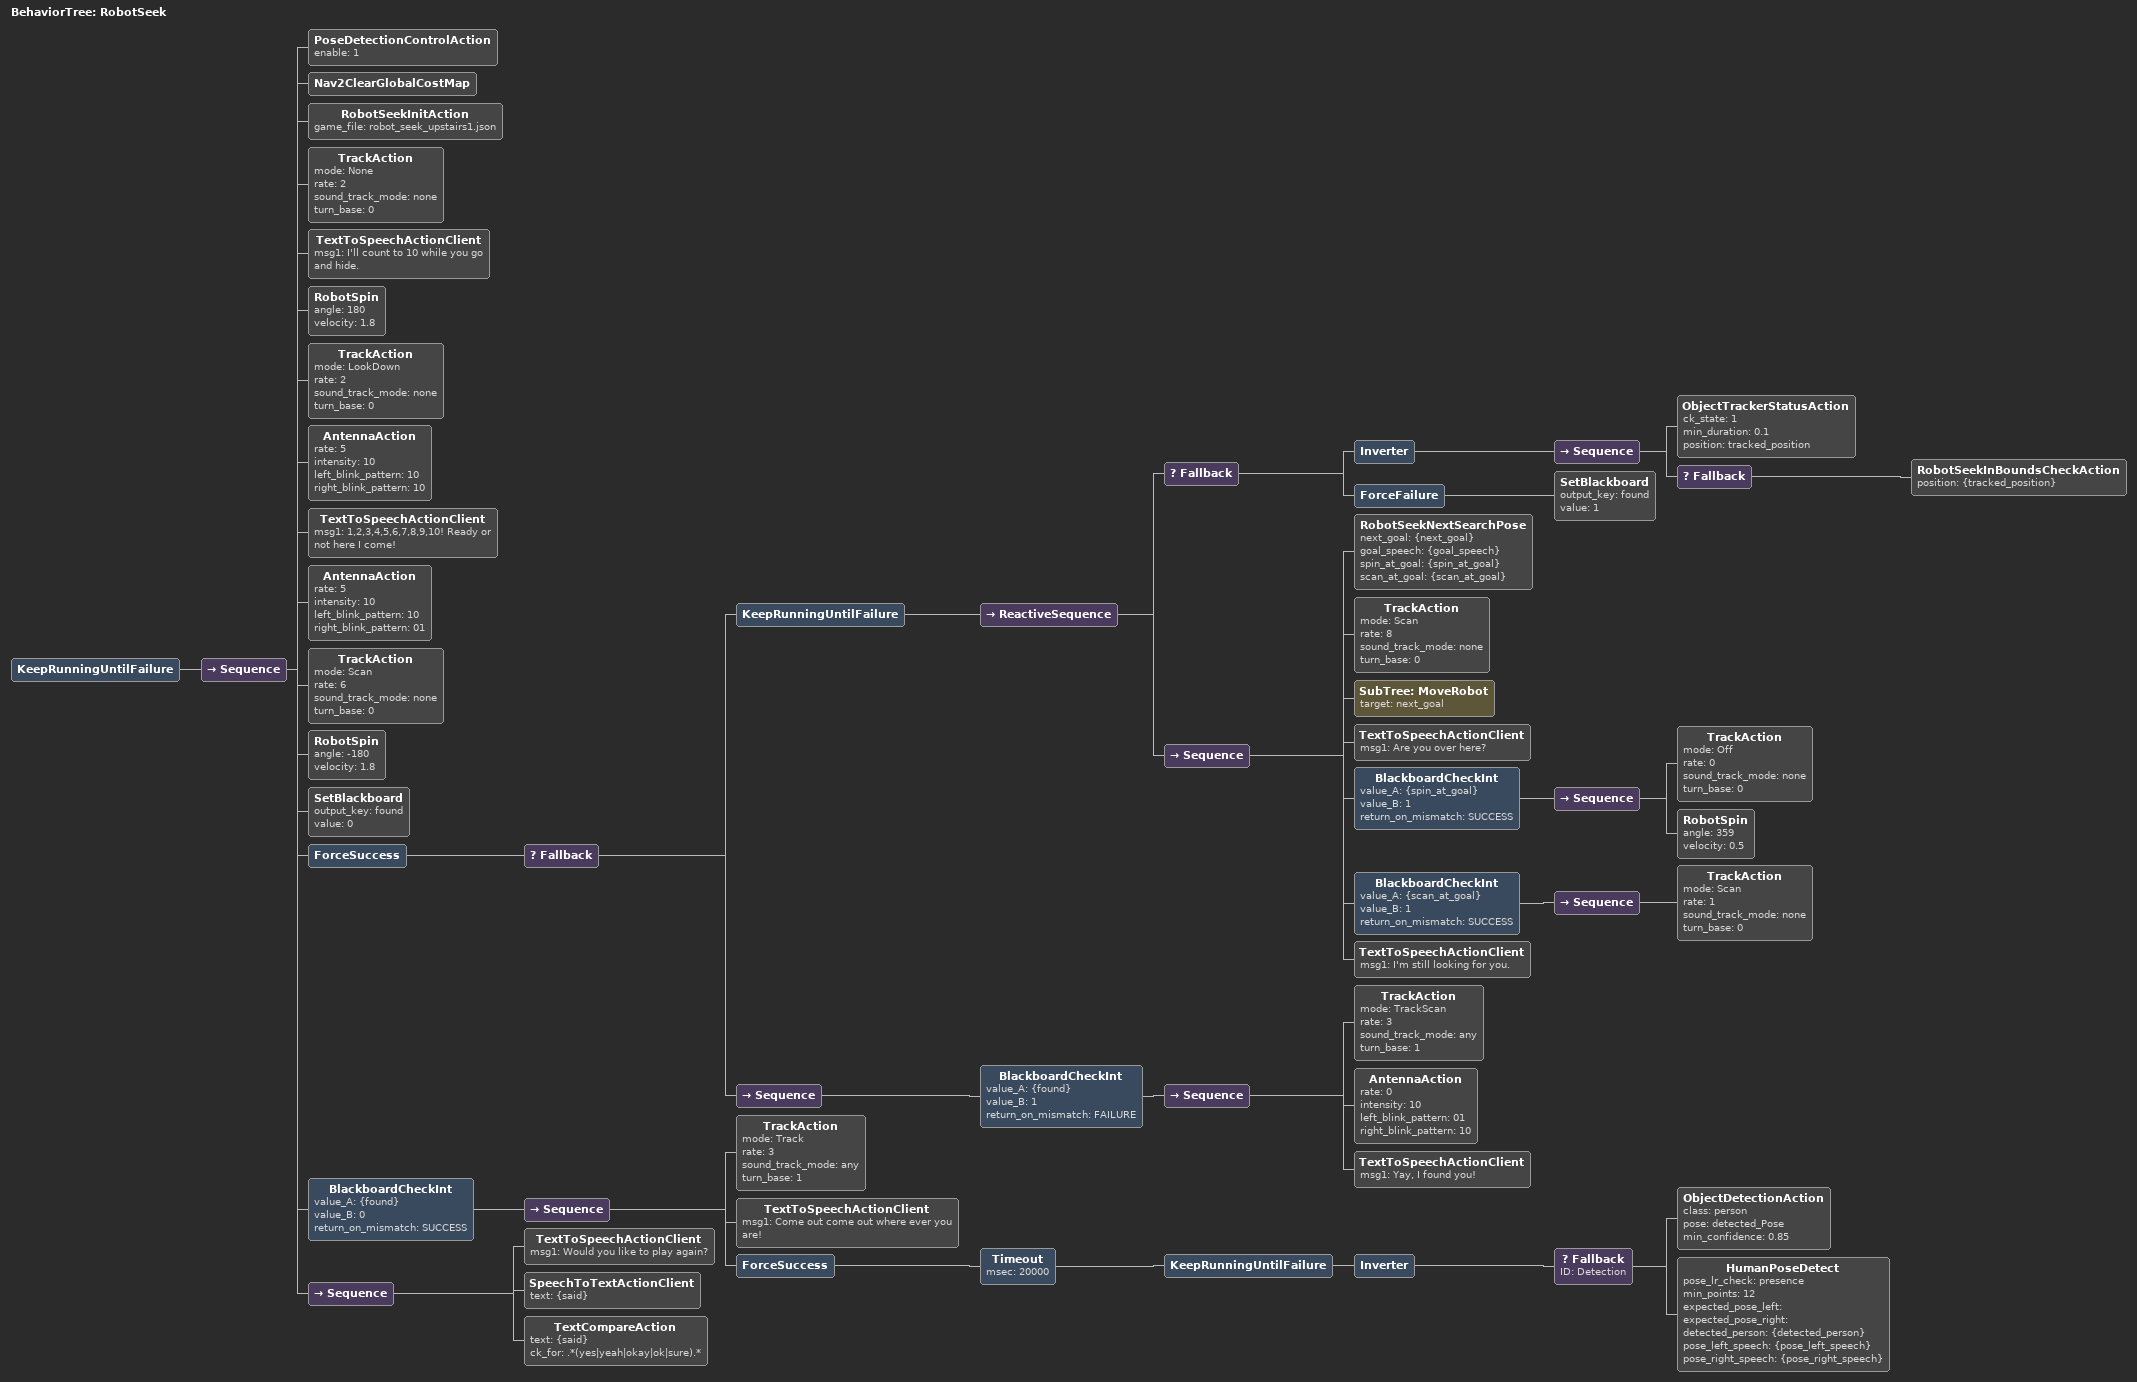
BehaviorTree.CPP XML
<BehaviorTree ID="RobotSeek">
	<KeepRunningUntilFailure>
		<Sequence>
			<!--TextToSpeechActionClient msg1="Hold on while I get ready. " /-->
			<PoseDetectionControlAction enable="1"/>
			<Nav2ClearGlobalCostMap/>
			<!-- Load the search positions from the config json file.  This will calculate a path
			     to each location and determine the closet one to try first. -->
			<!--RobotSeekInitAction game_file="robot_seek_backyard1.json" /-->
			<RobotSeekInitAction game_file="robot_seek_upstairs1.json"/>
			<TrackAction mode="None" rate="2" sound_track_mode="none" turn_base="0"/>
			<!--TextToSpeechActionClient msg1="Let's play!" /-->
			<TextToSpeechActionClient msg1="I'll count to 10 while you go and hide."/>
			<!-- Turn around and count to 10 -->
			<RobotSpin angle="180" velocity="1.8"/>
			<TrackAction mode="LookDown" rate="2" sound_track_mode="none" turn_base="0"/>
			<AntennaAction rate="5" intensity="10" left_blink_pattern="10" right_blink_pattern="10"/>
			<TextToSpeechActionClient msg1="1,2,3,4,5,6,7,8,9,10! Ready or not here I come!"/>
			<AntennaAction rate="5" intensity="10" left_blink_pattern="10" right_blink_pattern="01"/>
			<TrackAction mode="Scan" rate="6" sound_track_mode="none" turn_base="0"/>
			<RobotSpin angle="-180" velocity="1.8"/>
			<SetBlackboard output_key="found" value="0"/>
			<ForceSuccess>
				<Fallback>
				  <!-- Go to each search location.  Search while moving and at the position -->
					<KeepRunningUntilFailure>
						<ReactiveSequence>
							<Fallback>
								<Inverter>
								  <!-- Both object detection and pose detection are used for best detection results.  -->
								  	<Sequence>
										<!--Fallback ID="Detection" -->
											<!--ObjectDetectionAction class="person" pose="detected_Pose" min_confidence="0.85" /-->
										<!--/Fallback-->
										<ObjectTrackerStatusAction ck_state="1" min_duration="0.1" position="tracked_position"/>
										<Fallback>
											<RobotSeekInBoundsCheckAction position="{tracked_position}"/>
										</Fallback>
									</Sequence>
								</Inverter>
								<ForceFailure>
									<SetBlackboard output_key="found" value="1"/>
								</ForceFailure>
							</Fallback>
							<Sequence>
								<RobotSeekNextSearchPose next_goal="{next_goal}" goal_speech="{goal_speech}" spin_at_goal="{spin_at_goal}" scan_at_goal="{scan_at_goal}"/>
								<TrackAction mode="Scan" rate="8" sound_track_mode="none" turn_base="0"/>
								<SubTree ID="MoveRobot" target="next_goal"/>
								<!-- TextToSpeechActionClient msg1="{goal_speech}" / -->
								<TextToSpeechActionClient msg1="Are you over here?"/>

								<!-- The config for each location specifies whether to turn around to search
								     or just move the head back and forth -->
								<BlackboardCheckInt value_A="{spin_at_goal}" value_B="1" return_on_mismatch="SUCCESS">
									<Sequence>
										<TrackAction mode="Off" rate="0" sound_track_mode="none" turn_base="0"/>
										<RobotSpin angle="359" velocity="0.5"/>
									</Sequence>
								</BlackboardCheckInt>
								<BlackboardCheckInt value_A="{scan_at_goal}" value_B="1" return_on_mismatch="SUCCESS">
									<Sequence>
										<TrackAction mode="Scan" rate="1" sound_track_mode="none" turn_base="0"/>
										<!-- ScanWaitAction uses a BT Co routine which needs Boost but is not
										     build for ROS2 Galactic.  Fix later if needed. -->
										<!-- ScanWaitAction / -->
									</Sequence>
								</BlackboardCheckInt>
								<TextToSpeechActionClient msg1="I'm still looking for you."/>
							</Sequence>
						</ReactiveSequence>
					</KeepRunningUntilFailure>
					<Sequence>
					  <!-- Say a message if player found -->
						<BlackboardCheckInt value_A="{found}" value_B="1" return_on_mismatch="FAILURE">
							<Sequence>
								<TrackAction mode="TrackScan" rate="3" sound_track_mode="any" turn_base="1"/>
								<AntennaAction rate="0" intensity="10" left_blink_pattern="01" right_blink_pattern="10"/>
								<TextToSpeechActionClient msg1="Yay, I found you!"/>
							</Sequence>
						</BlackboardCheckInt>
					</Sequence>
				</Fallback>
			</ForceSuccess>
			<!-- Say a message if player not found after search all locations -->
			<BlackboardCheckInt value_A="{found}" value_B="0" return_on_mismatch="SUCCESS">
				<Sequence>
					<TrackAction mode="Track" rate="3" sound_track_mode="any" turn_base="1"/>
					<TextToSpeechActionClient msg1="Come out come out where ever you are!"/>
					<ForceSuccess>
						<Timeout msec="20000">
							<KeepRunningUntilFailure>
								<Inverter>
									<Fallback ID="Detection">
										<ObjectDetectionAction class="person" pose="detected_Pose" min_confidence="0.85"/>
										<HumanPoseDetect pose_lr_check="presence" min_points="12" expected_pose_left="" expected_pose_right="" detected_person="{detected_person}" pose_left_speech="{pose_left_speech}" pose_right_speech="{pose_right_speech}"/>
									</Fallback>
								</Inverter>
							</KeepRunningUntilFailure>
						</Timeout>
					</ForceSuccess>
				</Sequence>
			</BlackboardCheckInt>
			<Sequence>
				<TextToSpeechActionClient msg1="Would you like to play again?"/>
				<SpeechToTextActionClient text="{said}"/>
				<TextCompareAction text="{said}" ck_for=".*(yes|yeah|okay|ok|sure).*"/>
			</Sequence>
		</Sequence>
	</KeepRunningUntilFailure>
</BehaviorTree>
